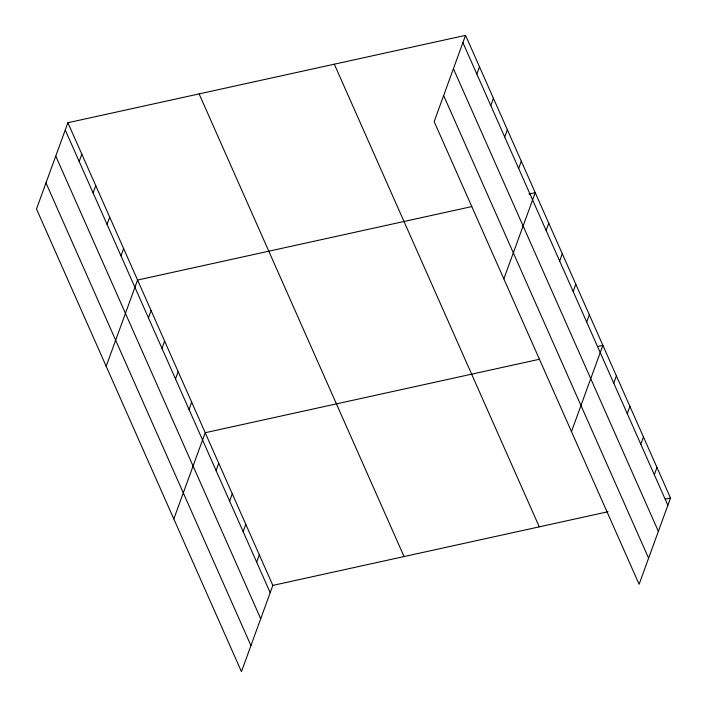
<?xml version="1.0" encoding="UTF-8"?>
<svg xmlns="http://www.w3.org/2000/svg" width="707" height="707" viewBox="0 0 707 707"><rect width="100%" height="100%" fill="white"/><g stroke="black" fill="none" stroke-linecap="round" stroke-linejoin="round"><path stroke-width="1.06" d="M67.89 122.735L36.499 208.989L241.449 671.65L272.84 585.396L67.89 122.735L465.551 35.35L670.501 498.011L639.11 584.265L434.16 121.604L465.551 35.35M79.175 161.47L81.826 154.197M93.112 192.931L95.763 185.658M107.049 224.393L109.7 217.12M120.985 255.854L123.637 248.581M106.174 366.297L137.573 280.043L471.737 206.603M148.452 317.85L151.095 310.576M161.974 348.383L164.625 341.11M175.504 378.925L178.155 371.643M189.034 409.459L191.677 402.186M173.807 518.973L205.207 432.719L539.37 359.28M216.086 470.526L218.737 463.253M229.616 501.06L232.258 493.786M243.137 531.602L245.789 524.32M256.668 562.136L259.31 554.862M476.845 74.085L479.487 66.811M490.782 105.546L493.424 98.273M504.718 137.008L507.361 129.735M518.655 168.469L521.298 161.196M503.844 278.912L535.234 192.657L528.889 194.045M546.113 230.464L548.765 223.191M559.644 260.998L562.295 253.725M573.174 291.531L575.816 284.258M586.695 322.065L589.346 314.792M571.477 431.588L602.868 345.334L597.583 346.492M613.747 383.141L616.398 375.868M627.277 413.675L629.928 406.401M640.807 444.208L643.45 436.935M654.328 474.742L656.98 467.468M272.84 585.396L608.064 511.727M665.216 499.169L670.501 498.011M462.908 42.623L667.859 505.284M453.417 68.685L658.367 531.346M443.643 95.542L648.602 558.194M334.323 64.187L539.273 526.848M199.118 93.898L404.068 556.559M65.238 130.008L270.189 592.669M55.756 156.079L260.706 618.731M45.982 182.927L250.932 645.588"/></g></svg>
